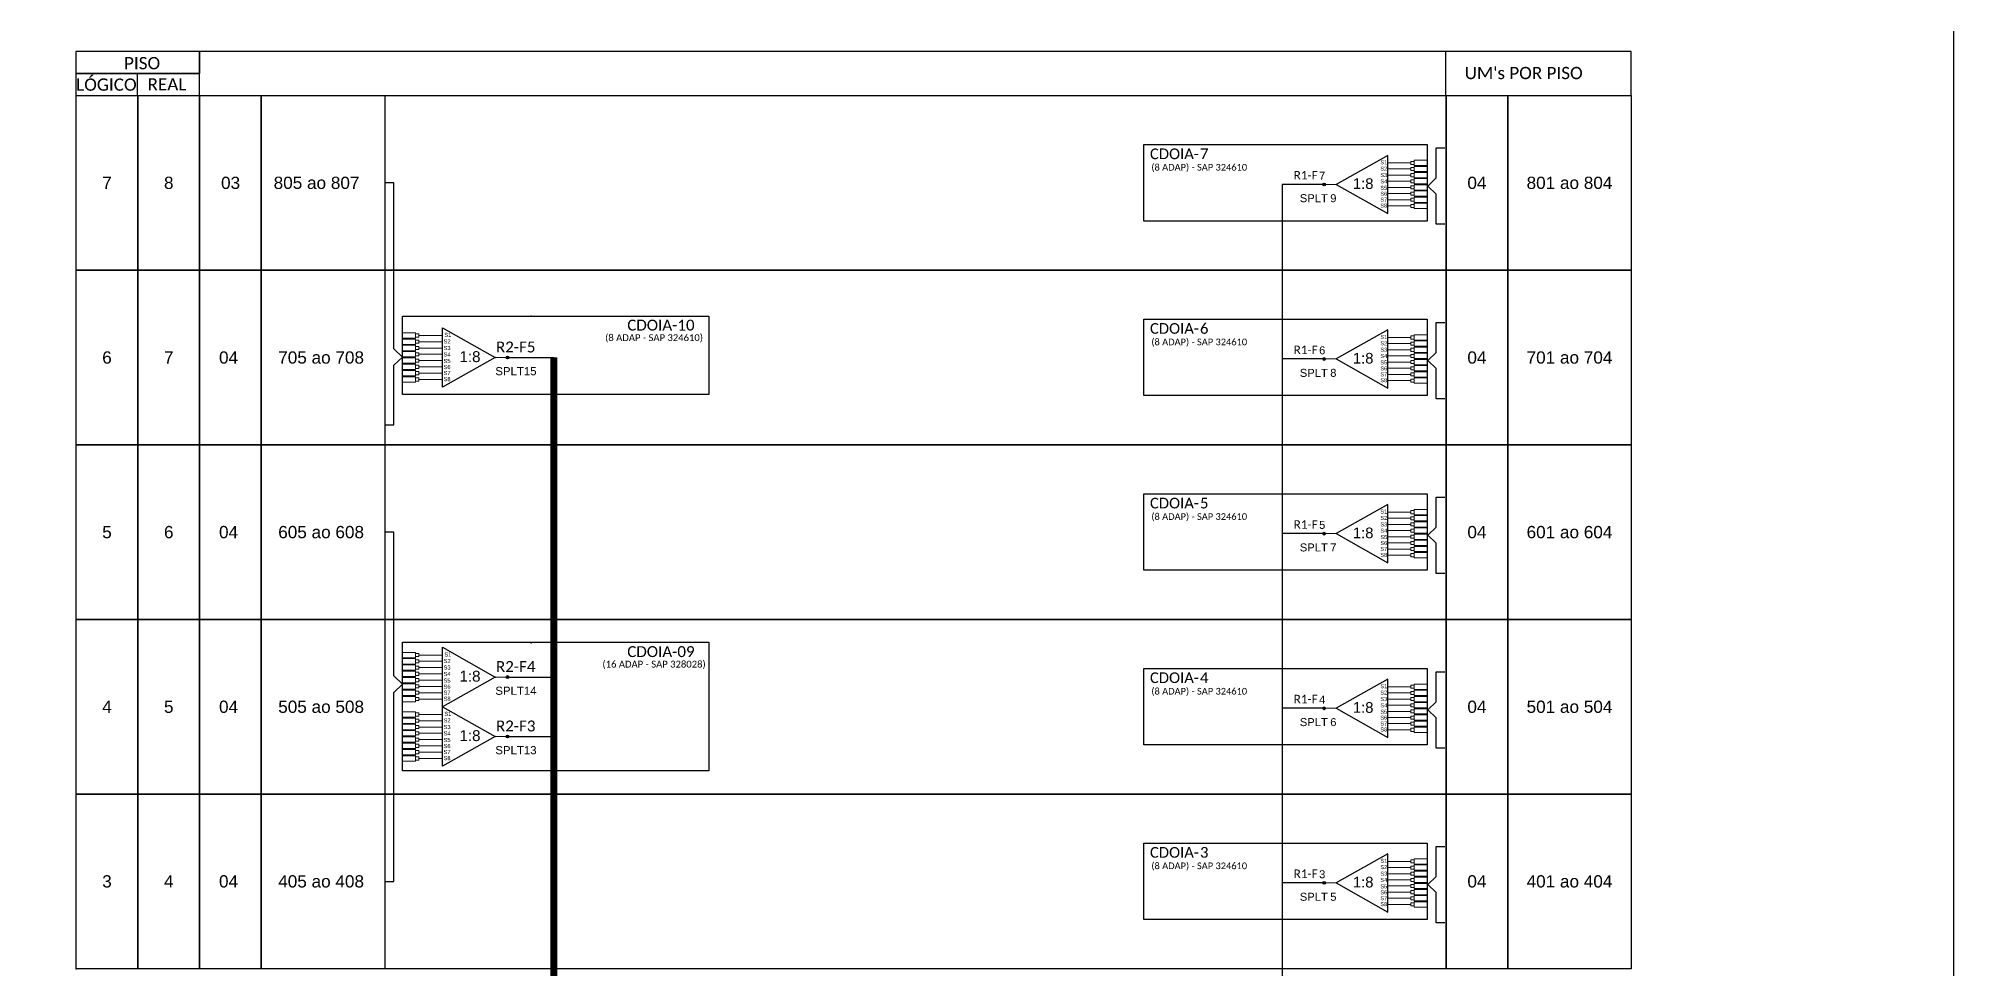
# Model space of a CAD drawing. Extents: x -89 to 749, y 705 to 1299.
# Drawn here: x 468.3 to 749.2, y 851 to 987.5 of the extents above; entities that cross this region are included whole.
import ezdxf
from ezdxf.enums import TextEntityAlignment as Align

# ---------------------------------------------------------------- set-up
doc = ezdxf.new("R2010")
doc.units = 0
doc.styles.add('ARIAL', font='arial.ttf')
doc.styles.add('WMF-Calibri0', font='calibri.ttf')

# ---------------------------------------------------------------- blocks, each defined once
blk = doc.blocks.new('SPLITTER_')
blk.add_point((0, 0))
at = {"style": 'ARIAL', "flags": 4}
blk.add_attdef('SPLT', (0, -3.26), '', height=1.5, dxfattribs=at)
blk = doc.blocks.new('SPLT_1-8_SC-APC_ESQ')
at = {"color": 3, "lineweight": 0}
for points in [[(2.41, -3.02), (0, -3.02)], [(2.41, -3.02), (2.41, -4)], [(2.99, -3.51), (7.37, -3.51)], [(2.41, -4), (0, -4)], [(2.41, -4.17), (0, -4.17)], [(2.41, -5.16), (0, -5.16)], [(2.41, -5.32), (0, -5.32)], [(2.41, -6.31), (0, -6.31)], [(2.41, -6.48), (0, -6.48)], [(2.41, -4.17), (2.41, -5.16)], [(2.41, -5.32), (2.41, -6.31)], [(2.41, -6.48), (2.41, -7.46)], [(7.37, -4.66), (2.99, -4.66)], [(7.37, -5.82), (2.99, -5.82)], [(7.37, -6.97), (2.99, -6.97)], [(2.41, -7.46), (0, -7.46)], [(2.41, -7.63), (0, -7.63)], [(2.41, -8.62), (0, -8.62)], [(2.41, -8.78), (0, -8.78)], [(2.41, -9.77), (0, -9.77)], [(2.41, -9.94), (0, -9.94)], [(2.41, -7.63), (2.41, -8.62)], [(2.41, -8.78), (2.41, -9.77)], [(2.41, -9.94), (2.41, -10.92)], [(7.37, -8.12), (2.99, -8.12)], [(7.37, -9.28), (2.99, -9.28)], [(7.37, -10.43), (2.99, -10.43)], [(2.41, -10.92), (0, -10.92)], [(2.41, -11.09), (0, -11.09)], [(2.41, -12.08), (0, -12.08)], [(2.41, -11.09), (2.41, -12.08)], [(7.37, -11.58), (2.99, -11.58)]]:
    blk.add_lwpolyline(points, dxfattribs=at)
for points in [[(2.99, -3.22), (2.41, -3.22), (2.41, -3.8), (2.99, -3.8)], [(2.99, -4.38), (2.41, -4.38), (2.41, -4.95), (2.99, -4.95)], [(2.99, -5.53), (2.41, -5.53), (2.41, -6.1), (2.99, -6.1)], [(2.99, -6.68), (2.41, -6.68), (2.41, -7.26), (2.99, -7.26)], [(2.99, -7.84), (2.41, -7.84), (2.41, -8.41), (2.99, -8.41)], [(2.99, -8.99), (2.41, -8.99), (2.41, -9.56), (2.99, -9.56)], [(2.99, -10.14), (2.41, -10.14), (2.41, -10.72), (2.99, -10.72)], [(2.99, -11.3), (2.41, -11.3), (2.41, -11.87), (2.99, -11.87)]]:
    blk.add_lwpolyline(points, close=True, dxfattribs=at)
at = {"color": 1}
blk.add_lwpolyline([(7.37, -2.1), (17.04, -7.55), (7.37, -13), (7.37, -2.1)], dxfattribs=at)
at = {"color": 1, "lineweight": 0}
blk.add_lwpolyline([(17.04, -7.55), (19.26, -7.55)], dxfattribs=at)
at = {"color": 1, "style": 'ARIAL'}
for s, height, p in [('S1', 0.75, (7.7, -3.78)), ('S3', 0.75, (7.55, -6.18)), ('S4', 0.75, (7.55, -7.36)), ('S2', 0.75, (7.56, -4.97)), ('1:8', 2, (10.45, -8.4)), ('S5', 0.75, (7.55, -8.57)), ('S6', 0.75, (7.55, -9.69)), ('S7', 0.75, (7.55, -10.78)), ('S8', 0.75, (7.55, -11.9))]:
    blk.add_text(s, height=height, dxfattribs=at).set_placement(p)
blk = doc.blocks.new('A$C415C251F')
at = {"color": 3}
blk.add_point((0, 0), dxfattribs=at)
blk = doc.blocks.new('LEG_CDOIA8_C-SPLT_ESQ')
at = {"color": 3, "extrusion": (0, 0, -1), "xscale": -1, "zscale": -1}
blk.add_blockref('A$C415C251F', (0, 0), dxfattribs=at)
at = {"color": 1, "style": 'WMF-Calibri0', "flags": 4}
blk.add_attdef('MODELO', text='', height=1.5, dxfattribs=at).set_placement((22.54, -4.54), align=Align.CENTER)
blk.add_attdef('CDO', (21.44, -2.61), '', height=2, dxfattribs=at)
at = {"style": 'ARIAL', "flags": 4}
blk.add_attdef('SPLITAGEM', text='', height=1.5, dxfattribs=at).set_placement((18.61, -12.59), align=Align.CENTER)

msp = doc.modelspace()

# ---------------------------------------------------------------- hatches: boundary and pattern name
h = msp.add_hatch(color=7)
h.dxf.hatch_style = 1
edge = h.paths.add_edge_path()
edge.add_arc((656.91, 966.06), 0.201, 0, 360)
h = msp.add_hatch(color=3)
h.dxf.hatch_style = 1
edge = h.paths.add_edge_path()
edge.add_arc((537.1, 940.66), 0.205, 0, 360)
h = msp.add_hatch(color=7)
h.dxf.hatch_style = 1
edge = h.paths.add_edge_path()
edge.add_arc((656.91, 940.44), 0.201, 0, 360)
h = msp.add_hatch(color=7)
h.dxf.hatch_style = 1
edge = h.paths.add_edge_path()
edge.add_arc((656.91, 914.81), 0.201, 0, 360)
h = msp.add_hatch(color=3)
h.dxf.hatch_style = 1
edge = h.paths.add_edge_path()
edge.add_arc((537.1, 893.77), 0.205, 0, 360)
h = msp.add_hatch(color=7)
h.dxf.hatch_style = 1
edge = h.paths.add_edge_path()
edge.add_arc((656.91, 889.18), 0.201, 0, 360)
h = msp.add_hatch(color=3)
h.dxf.hatch_style = 1
edge = h.paths.add_edge_path()
edge.add_arc((537.1, 885.05), 0.205, 0, 360)
h = msp.add_hatch(color=7)
h.dxf.hatch_style = 1
edge = h.paths.add_edge_path()
edge.add_arc((656.91, 863.56), 0.201, 0, 360)

# ---------------------------------------------------------------- linework, layer by layer
at = {"color": 5}
msp.add_line((650.76, 966.06), (650.76, 801.69), dxfattribs=at)
for points in [[(-89.32, 705.02), (749.25, 705.02), (749.25, 1299.02), (-89.32, 1299.02), (-89.32, 705.02)], [(491.92, 979.1), (701.95, 979.1), (701.95, 985.54), (491.92, 985.54), (491.92, 985.54), (491.92, 982.32)], [(674.75, 979.1), (674.75, 985.54)], [(482.86, 979.1), (482.86, 982.32)]]:
    msp.add_lwpolyline(points)
for points in [[(473.81, 982.32), (491.92, 982.32), (491.92, 985.54), (473.81, 985.54)], [(473.81, 979.1), (491.92, 979.1), (491.92, 982.32), (473.81, 982.32)], [(473.83, 979.1), (482.89, 979.1), (482.89, 953.47), (473.83, 953.47)], [(482.89, 979.1), (491.95, 979.1), (491.95, 953.47), (482.89, 953.47)], [(491.95, 979.1), (674.78, 979.1), (674.78, 953.47), (491.95, 953.47)], [(491.95, 979.1), (501, 979.1), (501, 953.47), (491.95, 953.47)], [(501, 979.1), (519.12, 979.1), (519.12, 953.47), (501, 953.47)], [(674.78, 979.1), (683.83, 979.1), (683.83, 953.47), (674.78, 953.47)], [(683.83, 979.1), (701.95, 979.1), (701.95, 953.47), (683.83, 953.47)], [(473.83, 953.47), (482.89, 953.47), (482.89, 927.85), (473.83, 927.85)], [(482.89, 953.47), (491.95, 953.47), (491.95, 927.85), (482.89, 927.85)], [(491.95, 953.47), (674.78, 953.47), (674.78, 927.85), (491.95, 927.85)], [(491.95, 953.47), (501, 953.47), (501, 927.85), (491.95, 927.85)], [(501, 953.47), (519.12, 953.47), (519.12, 927.85), (501, 927.85)], [(674.78, 953.47), (683.83, 953.47), (683.83, 927.85), (674.78, 927.85)], [(683.83, 953.47), (701.95, 953.47), (701.95, 927.85), (683.83, 927.85)], [(473.83, 927.85), (482.89, 927.85), (482.89, 902.22), (473.83, 902.22)], [(482.89, 927.85), (491.95, 927.85), (491.95, 902.22), (482.89, 902.22)], [(491.95, 927.85), (674.78, 927.85), (674.78, 902.22), (491.95, 902.22)], [(491.95, 927.85), (501, 927.85), (501, 902.22), (491.95, 902.22)], [(501, 927.85), (519.12, 927.85), (519.12, 902.22), (501, 902.22)], [(674.78, 927.85), (683.83, 927.85), (683.83, 902.22), (674.78, 902.22)], [(683.83, 927.85), (701.95, 927.85), (701.95, 902.22), (683.83, 902.22)], [(473.83, 902.22), (482.89, 902.22), (482.89, 876.6), (473.83, 876.6)], [(482.89, 902.22), (491.95, 902.22), (491.95, 876.6), (482.89, 876.6)], [(491.95, 902.22), (674.78, 902.22), (674.78, 876.6), (491.95, 876.6)], [(491.95, 902.22), (501, 902.22), (501, 876.6), (491.95, 876.6)], [(501, 902.22), (519.12, 902.22), (519.12, 876.6), (501, 876.6)], [(674.78, 902.22), (683.83, 902.22), (683.83, 876.6), (674.78, 876.6)], [(683.83, 902.22), (701.95, 902.22), (701.95, 876.6), (683.83, 876.6)], [(473.83, 876.6), (482.89, 876.6), (482.89, 850.97), (473.83, 850.97)], [(482.89, 876.6), (491.95, 876.6), (491.95, 850.97), (482.89, 850.97)], [(491.95, 876.6), (674.78, 876.6), (674.78, 850.97), (491.95, 850.97)], [(491.95, 876.6), (501, 876.6), (501, 850.97), (491.95, 850.97)], [(501, 876.6), (519.12, 876.6), (519.12, 850.97), (501, 850.97)], [(674.78, 876.6), (683.83, 876.6), (683.83, 850.97), (674.78, 850.97)], [(683.83, 876.6), (701.95, 876.6), (701.95, 850.97), (683.83, 850.97)]]:
    msp.add_lwpolyline(points, close=True)
at = {"color": 7}
for points in [[(630.43, 971.89), (672.01, 971.89), (672.01, 960.68), (630.43, 960.68)], [(630.43, 946.26), (672.01, 946.26), (672.01, 935.06), (630.43, 935.06)], [(630.43, 920.64), (672.01, 920.64), (672.01, 909.43), (630.43, 909.43)], [(630.43, 895.01), (672.01, 895.01), (672.01, 883.81), (630.43, 883.81)], [(630.43, 869.39), (672.01, 869.39), (672.01, 858.18), (630.43, 858.18)]]:
    msp.add_lwpolyline(points, close=True, dxfattribs=at)
for points in [[(666.22, 970.32), (658.65, 966.06), (666.22, 961.8), (666.22, 970.32)], [(656.91, 966.06), (650.76, 966.06)], [(666.22, 944.7), (658.65, 940.44), (666.22, 936.17), (666.22, 944.7)], [(656.91, 940.44), (650.76, 940.44)], [(666.22, 919.07), (658.65, 914.81), (666.22, 910.55), (666.22, 919.07)], [(656.91, 914.81), (650.76, 914.81)], [(666.22, 893.45), (658.65, 889.18), (666.22, 884.92), (666.22, 893.45)], [(656.91, 889.18), (650.76, 889.18)], [(666.22, 867.82), (658.65, 863.56), (666.22, 859.29), (666.22, 867.82)], [(656.91, 863.56), (650.76, 863.56)]]:
    msp.add_lwpolyline(points, dxfattribs=at)
at = {"color": 7, "lineweight": 0}
for points in [[(669.64, 969.44), (670.1, 969.44), (670.1, 969), (669.64, 969)], [(669.64, 968.54), (670.1, 968.54), (670.1, 968.09), (669.64, 968.09)], [(669.64, 967.64), (670.1, 967.64), (670.1, 967.19), (669.64, 967.19)], [(669.64, 966.74), (670.1, 966.74), (670.1, 966.29), (669.64, 966.29)], [(669.64, 965.83), (670.1, 965.83), (670.1, 965.39), (669.64, 965.39)], [(669.64, 964.93), (670.1, 964.93), (670.1, 964.48), (669.64, 964.48)], [(669.64, 964.03), (670.1, 964.03), (670.1, 963.58), (669.64, 963.58)], [(669.64, 963.13), (670.1, 963.13), (670.1, 962.68), (669.64, 962.68)], [(669.64, 943.82), (670.1, 943.82), (670.1, 943.37), (669.64, 943.37)], [(669.64, 942.92), (670.1, 942.92), (670.1, 942.47), (669.64, 942.47)], [(669.64, 942.01), (670.1, 942.01), (670.1, 941.56), (669.64, 941.56)], [(669.64, 941.11), (670.1, 941.11), (670.1, 940.66), (669.64, 940.66)], [(669.64, 940.21), (670.1, 940.21), (670.1, 939.76), (669.64, 939.76)], [(669.64, 939.31), (670.1, 939.31), (670.1, 938.86), (669.64, 938.86)], [(669.64, 938.4), (670.1, 938.4), (670.1, 937.96), (669.64, 937.96)], [(669.64, 937.5), (670.1, 937.5), (670.1, 937.05), (669.64, 937.05)], [(669.64, 918.19), (670.1, 918.19), (670.1, 917.74), (669.64, 917.74)], [(669.64, 917.29), (670.1, 917.29), (670.1, 916.84), (669.64, 916.84)], [(669.64, 916.39), (670.1, 916.39), (670.1, 915.94), (669.64, 915.94)], [(669.64, 915.49), (670.1, 915.49), (670.1, 915.04), (669.64, 915.04)], [(669.64, 914.58), (670.1, 914.58), (670.1, 914.13), (669.64, 914.13)], [(669.64, 913.68), (670.1, 913.68), (670.1, 913.23), (669.64, 913.23)], [(669.64, 912.78), (670.1, 912.78), (670.1, 912.33), (669.64, 912.33)], [(669.64, 911.88), (670.1, 911.88), (670.1, 911.43), (669.64, 911.43)], [(669.64, 892.57), (670.1, 892.57), (670.1, 892.12), (669.64, 892.12)], [(669.64, 891.66), (670.1, 891.66), (670.1, 891.22), (669.64, 891.22)], [(669.64, 890.76), (670.1, 890.76), (670.1, 890.31), (669.64, 890.31)], [(669.64, 889.86), (670.1, 889.86), (670.1, 889.41), (669.64, 889.41)], [(669.64, 888.96), (670.1, 888.96), (670.1, 888.51), (669.64, 888.51)], [(669.64, 888.05), (670.1, 888.05), (670.1, 887.61), (669.64, 887.61)], [(669.64, 887.15), (670.1, 887.15), (670.1, 886.7), (669.64, 886.7)], [(669.64, 886.25), (670.1, 886.25), (670.1, 885.8), (669.64, 885.8)], [(669.64, 866.94), (670.1, 866.94), (670.1, 866.49), (669.64, 866.49)], [(669.64, 866.04), (670.1, 866.04), (670.1, 865.59), (669.64, 865.59)], [(669.64, 865.14), (670.1, 865.14), (670.1, 864.69), (669.64, 864.69)], [(669.64, 864.23), (670.1, 864.23), (670.1, 863.79), (669.64, 863.79)], [(669.64, 863.33), (670.1, 863.33), (670.1, 862.88), (669.64, 862.88)], [(669.64, 862.43), (670.1, 862.43), (670.1, 861.98), (669.64, 861.98)], [(669.64, 861.53), (670.1, 861.53), (670.1, 861.08), (669.64, 861.08)], [(669.64, 860.62), (670.1, 860.62), (670.1, 860.18), (669.64, 860.18)]]:
    msp.add_lwpolyline(points, close=True, dxfattribs=at)
for points in [[(670.1, 969.61), (670.1, 968.83)], [(670.1, 969.61), (671.99, 969.61)], [(669.64, 969.22), (666.22, 969.22)], [(666.22, 968.32), (669.64, 968.32)], [(666.22, 967.41), (669.64, 967.41)], [(666.22, 966.51), (669.64, 966.51)], [(670.1, 968.83), (671.99, 968.83)], [(670.1, 968.7), (670.1, 967.93)], [(670.1, 968.7), (671.99, 968.7)], [(670.1, 967.93), (671.99, 967.93)], [(670.1, 967.8), (670.1, 967.03)], [(670.1, 967.8), (671.99, 967.8)], [(670.1, 967.03), (671.99, 967.03)], [(670.1, 966.9), (670.1, 966.13)], [(670.1, 966.9), (671.99, 966.9)], [(658.65, 966.06), (656.91, 966.06)], [(666.22, 965.61), (669.64, 965.61)], [(666.22, 964.71), (669.64, 964.71)], [(666.22, 963.81), (669.64, 963.81)], [(670.1, 966.13), (671.99, 966.13)], [(670.1, 966), (670.1, 965.22)], [(670.1, 966), (671.99, 966)], [(670.1, 965.22), (671.99, 965.22)], [(670.1, 965.09), (670.1, 964.32)], [(670.1, 965.09), (671.99, 965.09)], [(670.1, 964.32), (671.99, 964.32)], [(670.1, 964.19), (670.1, 963.42)], [(670.1, 964.19), (671.99, 964.19)], [(666.22, 962.9), (669.64, 962.9)], [(670.1, 963.42), (671.99, 963.42)], [(670.1, 963.29), (670.1, 962.52)], [(670.1, 963.29), (671.99, 963.29)], [(670.1, 962.52), (671.99, 962.52)], [(669.64, 943.59), (666.22, 943.59)], [(666.22, 942.69), (669.64, 942.69)], [(666.22, 941.79), (669.64, 941.79)], [(670.1, 943.98), (670.1, 943.21)], [(670.1, 943.98), (671.99, 943.98)], [(670.1, 943.21), (671.99, 943.21)], [(670.1, 943.08), (670.1, 942.31)], [(670.1, 943.08), (671.99, 943.08)], [(670.1, 942.31), (671.99, 942.31)], [(670.1, 942.17), (670.1, 941.4)], [(670.1, 942.17), (671.99, 942.17)], [(670.1, 941.4), (671.99, 941.4)], [(670.1, 941.27), (670.1, 940.5)], [(670.1, 941.27), (671.99, 941.27)], [(658.65, 940.44), (656.91, 940.44)], [(666.22, 940.89), (669.64, 940.89)], [(666.22, 939.98), (669.64, 939.98)], [(666.22, 939.08), (669.64, 939.08)], [(670.1, 940.5), (671.99, 940.5)], [(670.1, 940.37), (670.1, 939.6)], [(670.1, 940.37), (671.99, 940.37)], [(670.1, 939.6), (671.99, 939.6)], [(670.1, 939.47), (670.1, 938.7)], [(670.1, 939.47), (671.99, 939.47)], [(670.1, 938.7), (671.99, 938.7)], [(670.1, 938.57), (670.1, 937.79)], [(670.1, 938.57), (671.99, 938.57)], [(666.22, 938.18), (669.64, 938.18)], [(666.22, 937.28), (669.64, 937.28)], [(670.1, 937.79), (671.99, 937.79)], [(670.1, 937.66), (670.1, 936.89)], [(670.1, 937.66), (671.99, 937.66)], [(670.1, 936.89), (671.99, 936.89)], [(669.64, 917.97), (666.22, 917.97)], [(666.22, 917.07), (669.64, 917.07)], [(666.22, 916.16), (669.64, 916.16)], [(670.1, 918.35), (670.1, 917.58)], [(670.1, 918.35), (671.99, 918.35)], [(670.1, 917.58), (671.99, 917.58)], [(670.1, 917.45), (670.1, 916.68)], [(670.1, 917.45), (671.99, 917.45)], [(670.1, 916.68), (671.99, 916.68)], [(670.1, 916.55), (670.1, 915.78)], [(670.1, 916.55), (671.99, 916.55)], [(658.65, 914.81), (656.91, 914.81)], [(666.22, 915.26), (669.64, 915.26)], [(666.22, 914.36), (669.64, 914.36)], [(666.22, 913.46), (669.64, 913.46)], [(670.1, 915.78), (671.99, 915.78)], [(670.1, 915.65), (670.1, 914.87)], [(670.1, 915.65), (671.99, 915.65)], [(670.1, 914.87), (671.99, 914.87)], [(670.1, 914.74), (670.1, 913.97)], [(670.1, 914.74), (671.99, 914.74)], [(670.1, 913.97), (671.99, 913.97)], [(670.1, 913.84), (670.1, 913.07)], [(670.1, 913.84), (671.99, 913.84)], [(666.22, 912.55), (669.64, 912.55)], [(666.22, 911.65), (669.64, 911.65)], [(670.1, 913.07), (671.99, 913.07)], [(670.1, 912.94), (670.1, 912.17)], [(670.1, 912.94), (671.99, 912.94)], [(670.1, 912.17), (671.99, 912.17)], [(670.1, 912.04), (670.1, 911.27)], [(670.1, 912.04), (671.99, 912.04)], [(670.1, 911.27), (671.99, 911.27)], [(669.64, 892.34), (666.22, 892.34)], [(666.22, 891.44), (669.64, 891.44)], [(670.1, 892.73), (670.1, 891.96)], [(670.1, 892.73), (671.99, 892.73)], [(670.1, 891.96), (671.99, 891.96)], [(670.1, 891.83), (670.1, 891.05)], [(670.1, 891.83), (671.99, 891.83)], [(670.1, 891.05), (671.99, 891.05)], [(670.1, 890.92), (670.1, 890.15)], [(670.1, 890.92), (671.99, 890.92)], [(658.65, 889.18), (656.91, 889.18)], [(666.22, 890.54), (669.64, 890.54)], [(666.22, 889.64), (669.64, 889.64)], [(666.22, 888.73), (669.64, 888.73)], [(670.1, 890.15), (671.99, 890.15)], [(670.1, 890.02), (670.1, 889.25)], [(670.1, 890.02), (671.99, 890.02)], [(670.1, 889.25), (671.99, 889.25)], [(670.1, 889.12), (670.1, 888.35)], [(670.1, 889.12), (671.99, 889.12)], [(670.1, 888.35), (671.99, 888.35)], [(670.1, 888.22), (670.1, 887.44)], [(670.1, 888.22), (671.99, 888.22)], [(666.22, 887.83), (669.64, 887.83)], [(666.22, 886.93), (669.64, 886.93)], [(666.22, 886.03), (669.64, 886.03)], [(670.1, 887.44), (671.99, 887.44)], [(670.1, 887.31), (670.1, 886.54)], [(670.1, 887.31), (671.99, 887.31)], [(670.1, 886.54), (671.99, 886.54)], [(670.1, 886.41), (670.1, 885.64)], [(670.1, 886.41), (671.99, 886.41)], [(670.1, 885.64), (671.99, 885.64)], [(669.64, 866.72), (666.22, 866.72)], [(666.22, 865.81), (669.64, 865.81)], [(670.1, 867.1), (670.1, 866.33)], [(670.1, 867.1), (671.99, 867.1)], [(670.1, 866.33), (671.99, 866.33)], [(670.1, 866.2), (670.1, 865.43)], [(670.1, 866.2), (671.99, 866.2)], [(670.1, 865.43), (671.99, 865.43)], [(658.65, 863.56), (656.91, 863.56)], [(666.22, 864.91), (669.64, 864.91)], [(666.22, 864.01), (669.64, 864.01)], [(666.22, 863.11), (669.64, 863.11)], [(670.1, 865.3), (670.1, 864.53)], [(670.1, 865.3), (671.99, 865.3)], [(670.1, 864.53), (671.99, 864.53)], [(670.1, 864.4), (670.1, 863.62)], [(670.1, 864.4), (671.99, 864.4)], [(670.1, 863.62), (671.99, 863.62)], [(670.1, 863.49), (670.1, 862.72)], [(670.1, 863.49), (671.99, 863.49)], [(670.1, 862.72), (671.99, 862.72)], [(670.1, 862.59), (670.1, 861.82)], [(670.1, 862.59), (671.99, 862.59)], [(666.22, 862.21), (669.64, 862.21)], [(666.22, 861.3), (669.64, 861.3)], [(666.22, 860.4), (669.64, 860.4)], [(670.1, 861.82), (671.99, 861.82)], [(670.1, 861.69), (670.1, 860.92)], [(670.1, 861.69), (671.99, 861.69)], [(670.1, 860.92), (671.99, 860.92)], [(670.1, 860.79), (670.1, 860.01)], [(670.1, 860.79), (671.99, 860.79)], [(670.1, 860.01), (671.99, 860.01)]]:
    msp.add_lwpolyline(points, dxfattribs=at)
at = {"color": 3}
for points in [[(674.62, 960.21), (673.33, 960.21), (673.32, 964.64), (672.1, 965.82), (673.32, 967), (673.32, 971.42), (674.62, 971.42)], [(519.12, 930.78), (520.44, 930.78), (520.44, 939.52), (521.69, 940.73), (520.44, 941.94), (520.44, 966.29), (519.12, 966.29)], [(674.62, 934.59), (673.33, 934.59), (673.32, 939.02), (672.1, 940.2), (673.32, 941.38), (673.32, 945.79), (674.62, 945.79)], [(674.62, 908.96), (673.33, 908.96), (673.32, 913.39), (672.1, 914.57), (673.32, 915.75), (673.32, 920.17), (674.62, 920.17)], [(520.44, 893.93), (520.44, 915.04), (519.12, 915.04)], [(519.12, 863.79), (520.44, 863.79), (520.44, 891.52), (521.69, 892.72), (520.44, 893.93), (520.44, 893.93)], [(674.62, 883.34), (673.33, 883.34), (673.32, 887.77), (672.1, 888.95), (673.32, 890.13), (673.32, 894.54), (674.62, 894.54)], [(674.62, 857.71), (673.33, 857.71), (673.32, 862.14), (672.1, 863.32), (673.32, 864.5), (673.32, 868.92), (674.62, 868.92)]]:
    msp.add_lwpolyline(points, dxfattribs=at)
at = {"color": 1}
for points in [[(521.69, 946.7), (566.64, 946.7), (566.64, 935.24), (521.69, 935.24)], [(521.69, 898.89), (566.64, 898.89), (566.64, 880), (521.69, 880)]]:
    msp.add_lwpolyline(points, close=True, dxfattribs=at)
at = {"color": 6}
for points in [[(537.1, 940.66), (543.91, 940.66)], [(537.1, 893.77), (543.91, 893.77)], [(537.1, 885.05), (543.91, 885.05)]]:
    msp.add_lwpolyline(points, dxfattribs=at)
at = {"color": 6, "const_width": 1.06}
msp.add_lwpolyline([(585.53, 801.69), (543.91, 801.69), (543.91, 940.66)], dxfattribs=at)
at = {"color": 7}
for centre in [(656.91, 966.06), (656.91, 940.44), (656.91, 914.81), (656.91, 889.18), (656.91, 863.56)]:
    msp.add_circle(centre, 0.201, dxfattribs=at)
at = {"color": 3}
for centre in [(537.1, 940.66), (537.1, 893.77), (537.1, 885.05)]:
    msp.add_circle(centre, 0.205, dxfattribs=at)
for p in [(473.83, 979.1), (473.83, 953.47), (473.83, 927.85), (473.83, 902.22), (473.83, 876.6), (473.83, 850.97)]:
    msp.add_point(p)

# ---------------------------------------------------------------- block references
at = {"xscale": 0.8000000000001819, "yscale": 0.8000000000001819, "zscale": 0.8}
for p in [(521.69, 946.7), (521.69, 899.81), (521.69, 891.09)]:
    msp.add_blockref('SPLT_1-8_SC-APC_ESQ', p, dxfattribs=at)
at = {"color": 3}
ref = msp.add_blockref('LEG_CDOIA8_C-SPLT_ESQ', (540.57, 946.7), dxfattribs=dict(at, xscale=0.8000000000001819, yscale=0.8000000000001819, zscale=0.8))
ref.add_attrib('CDO', 'CDOIA-10', (554.68, 944.61), dxfattribs={"color": 1, "height": 1.6, "style": 'WMF-Calibri0'})
ref.add_attrib('MODELO', '(8 ADAP - SAP 324610)', dxfattribs={"color": 1, "height": 1, "style": 'WMF-Calibri0'}).set_placement((558.61, 943.07), align=Align.CENTER)
ref = msp.add_blockref('SPLITTER_', (535.32, 940.66), dxfattribs=dict(xscale=0.8000000000001819, yscale=0.8000000000001819, zscale=0.8))
ref.add_attrib('SPLT', 'SPLT15', (535.32, 938.05), dxfattribs={"height": 1.2, "style": 'ARIAL'})
ref = msp.add_blockref('LEG_CDOIA8_C-SPLT_ESQ', (540.57, 898.78), dxfattribs=dict(at, xscale=0.8000000000001819, yscale=0.8000000000001819, zscale=0.8))
ref.add_attrib('CDO', 'CDOIA-09', (554.68, 896.7), dxfattribs={"color": 1, "height": 1.6, "style": 'WMF-Calibri0'})
ref.add_attrib('MODELO', '(16 ADAP - SAP 328028)', dxfattribs={"color": 1, "height": 1, "style": 'WMF-Calibri0'}).set_placement((558.61, 895.16), align=Align.CENTER)
ref = msp.add_blockref('SPLITTER_', (535.32, 893.77), dxfattribs=dict(xscale=0.8000000000001819, yscale=0.8000000000001819, zscale=0.8))
ref.add_attrib('SPLT', 'SPLT14', (535.32, 891.16), dxfattribs={"height": 1.2, "style": 'ARIAL'})
ref = msp.add_blockref('SPLITTER_', (535.32, 885.05), dxfattribs=dict(xscale=0.8000000000001819, yscale=0.8000000000001819, zscale=0.8))
ref.add_attrib('SPLT', 'SPLT13', (535.32, 882.44), dxfattribs={"height": 1.2, "style": 'ARIAL'})

# ---------------------------------------------------------------- texts
at = {"style": 'WMF-Calibri0'}
for s, p in [('     PISO', (477.69, 982.95)), ("UM's POR PISO", (677.51, 981.5)), ('  LÓGICO', (472.57, 979.8)), ('    REAL', (481.77, 979.84))]:
    msp.add_text(s, height=1.8, dxfattribs=at).set_placement(p)
at = {"color": 7}
for s, height, style, p in [('CDOIA-', 1.565, 'WMF-Calibri0', (631.35, 969.76)), ('7', 1.57, 'WMF-Calibri0', (638.69, 969.76)), ('S1', 0.587, 'ARIAL', (665.15, 969.01)), ('R1-F', 1.252, 'WMF-Calibri0', (652.42, 966.78)), ('1:8', 1.565, 'ARIAL', (661.1, 965.39)), ('S2', 0.587, 'ARIAL', (665.15, 968.08)), ('S3', 0.587, 'ARIAL', (665.15, 967.13)), ('S4', 0.587, 'ARIAL', (665.15, 966.21)), ('S5', 0.587, 'ARIAL', (665.15, 965.26)), ('S6', 0.587, 'ARIAL', (665.15, 964.39)), ('S7', 0.587, 'ARIAL', (665.15, 963.53)), ('S8', 0.587, 'ARIAL', (665.15, 962.65)), ('CDOIA-', 1.565, 'WMF-Calibri0', (631.35, 944.14)), ('6', 1.57, 'WMF-Calibri0', (638.69, 944.14)), ('R1-F', 1.252, 'WMF-Calibri0', (652.42, 941.16)), ('1:8', 1.565, 'ARIAL', (661.1, 939.77)), ('S1', 0.587, 'ARIAL', (665.15, 943.38)), ('S2', 0.587, 'ARIAL', (665.15, 942.45)), ('S3', 0.587, 'ARIAL', (665.15, 941.51)), ('S4', 0.587, 'ARIAL', (665.15, 940.58)), ('S5', 0.587, 'ARIAL', (665.15, 939.64)), ('S6', 0.587, 'ARIAL', (665.15, 938.76)), ('S7', 0.587, 'ARIAL', (665.15, 937.9)), ('S8', 0.587, 'ARIAL', (665.15, 937.03)), ('CDOIA-', 1.565, 'WMF-Calibri0', (631.35, 918.51)), ('5', 1.57, 'WMF-Calibri0', (638.69, 918.51)), ('R1-F', 1.252, 'WMF-Calibri0', (652.42, 915.53)), ('S1', 0.587, 'ARIAL', (665.15, 917.76)), ('S2', 0.587, 'ARIAL', (665.15, 916.83)), ('S3', 0.587, 'ARIAL', (665.15, 915.88)), ('1:8', 1.565, 'ARIAL', (661.1, 914.14)), ('S4', 0.587, 'ARIAL', (665.15, 914.96)), ('S5', 0.587, 'ARIAL', (665.15, 914.01)), ('S6', 0.587, 'ARIAL', (665.15, 913.13)), ('S7', 0.587, 'ARIAL', (665.15, 912.28)), ('S8', 0.587, 'ARIAL', (665.15, 911.4)), ('CDOIA-', 1.565, 'WMF-Calibri0', (631.35, 892.89)), ('4', 1.57, 'WMF-Calibri0', (638.69, 892.89)), ('R1-F', 1.252, 'WMF-Calibri0', (652.42, 889.91)), ('S1', 0.587, 'ARIAL', (665.15, 892.13)), ('S2', 0.587, 'ARIAL', (665.15, 891.2)), ('S3', 0.587, 'ARIAL', (665.15, 890.26)), ('1:8', 1.565, 'ARIAL', (661.1, 888.52)), ('S4', 0.587, 'ARIAL', (665.15, 889.33)), ('S5', 0.587, 'ARIAL', (665.15, 888.39)), ('S6', 0.587, 'ARIAL', (665.15, 887.51)), ('S7', 0.587, 'ARIAL', (665.15, 886.65)), ('S8', 0.587, 'ARIAL', (665.15, 885.78)), ('CDOIA-', 1.565, 'WMF-Calibri0', (631.35, 867.26)), ('3', 1.57, 'WMF-Calibri0', (638.69, 867.26)), ('R1-F', 1.252, 'WMF-Calibri0', (652.42, 864.28)), ('S1', 0.587, 'ARIAL', (665.15, 866.51)), ('S2', 0.587, 'ARIAL', (665.15, 865.58)), ('1:8', 1.565, 'ARIAL', (661.1, 862.89)), ('S3', 0.587, 'ARIAL', (665.15, 864.63)), ('S4', 0.587, 'ARIAL', (665.15, 863.71)), ('S5', 0.587, 'ARIAL', (665.15, 862.76)), ('S6', 0.587, 'ARIAL', (665.15, 861.88)), ('S7', 0.587, 'ARIAL', (665.15, 861.02)), ('S8', 0.587, 'ARIAL', (665.15, 860.15))]:
    msp.add_text(s, height=height, dxfattribs=dict(at, style=style)).set_placement(p)
at = {"style": 'ARIAL'}
for s, p in [('7', (478.36, 966.29)), ('8', (487.42, 966.29)), ('03', (496.49, 966.29)), ('805 ao 807', (509.1, 966.29)), ('04', (679.31, 966.29)), ('801 ao 804', (692.89, 966.29)), ('6', (478.36, 940.66)), ('7', (487.42, 940.66)), ('04', (496.19, 940.66)), ('705 ao 708', (509.77, 940.66)), ('04', (679.31, 940.66)), ('701 ao 704', (692.89, 940.66)), ('5', (478.36, 915.04)), ('6', (487.42, 915.04)), ('04', (496.19, 915.04)), ('605 ao 608', (509.77, 915.04)), ('04', (679.31, 915.04)), ('601 ao 604', (692.89, 915.04)), ('4', (478.36, 889.41)), ('5', (487.42, 889.41)), ('04', (496.19, 889.41)), ('505 ao 508', (509.77, 889.41)), ('04', (679.31, 889.41)), ('501 ao 504', (692.89, 889.41)), ('3', (478.36, 863.79)), ('4', (487.42, 863.79)), ('04', (496.19, 863.79)), ('405 ao 408', (509.77, 863.79)), ('04', (679.31, 863.79)), ('401 ao 404', (692.89, 863.79))]:
    msp.add_text(s, height=1.8, dxfattribs=at).set_placement(p, align=Align.MIDDLE_CENTER)
at = {"color": 7}
for s, height, style, p in [('(8 ADAP) - SAP 324610', 0.9783, 'WMF-Calibri0', (638.58, 968.08)), ('7', 1.17, 'ARIAL', (656.62, 966.76)), ('SPLT', 1.174, 'ARIAL', (655.38, 963.45)), ('9', 1.17, 'ARIAL', (658.25, 963.45)), ('(8 ADAP) - SAP 324610', 0.9783, 'WMF-Calibri0', (638.58, 942.45)), ('6', 1.17, 'ARIAL', (656.62, 941.13)), ('SPLT', 1.174, 'ARIAL', (655.38, 937.82)), ('8', 1.17, 'ARIAL', (658.25, 937.82)), ('(8 ADAP) - SAP 324610', 0.9783, 'WMF-Calibri0', (638.58, 916.83)), ('5', 1.17, 'ARIAL', (656.62, 915.51)), ('SPLT', 1.174, 'ARIAL', (655.38, 912.2)), ('7', 1.17, 'ARIAL', (658.25, 912.2)), ('(8 ADAP) - SAP 324610', 0.9783, 'WMF-Calibri0', (638.58, 891.2)), ('4', 1.17, 'ARIAL', (656.62, 889.88)), ('SPLT', 1.174, 'ARIAL', (655.38, 886.57)), ('6', 1.17, 'ARIAL', (658.25, 886.57)), ('(8 ADAP) - SAP 324610', 0.9783, 'WMF-Calibri0', (638.58, 865.58)), ('3', 1.17, 'ARIAL', (656.62, 864.25)), ('SPLT', 1.174, 'ARIAL', (655.38, 860.94)), ('5', 1.17, 'ARIAL', (658.25, 860.94))]:
    msp.add_text(s, height=height, dxfattribs=dict(at, style=style)).set_placement(p, align=Align.CENTER)
at = {"color": 6, "style": 'WMF-Calibri0'}
for s, p in [('R2-F5', (535.42, 941.4)), ('R2-F4', (535.42, 894.51)), ('R2-F3', (535.42, 885.79))]:
    msp.add_text(s, height=1.6, dxfattribs=at).set_placement(p)

doc.saveas('drawing.dxf')
